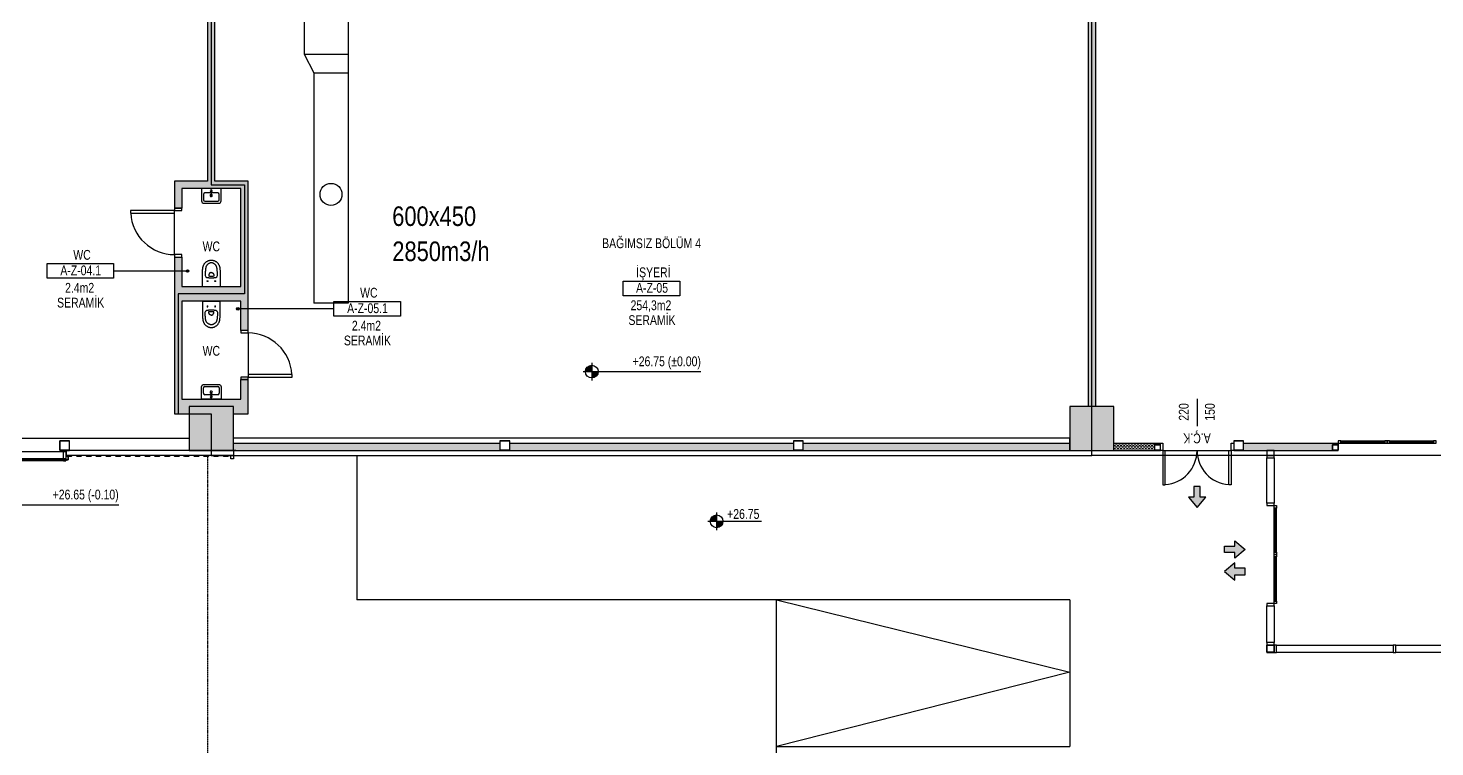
# Model space of a CAD drawing. Header units: centimetres. Extents: x 26200 to 113000, y -600 to 9300.
# Drawn here: x 54105 to 56981, y 913 to 2381 of the extents above; entities that cross this region are included whole.
import ezdxf
from ezdxf.enums import TextEntityAlignment as Align

# ---------------------------------------------------------------- set-up
doc = ezdxf.new("R2010")
doc.units = ezdxf.units.CM
doc.linetypes.add('HIDDEN2', pattern=[0.1875, 0.125, -0.0625])
for name, color, linetype in [('A-ANNO-DIMS', 8, 'Continuous'), ('A-ANNO-IDEN', 8, 'Continuous'), ('A-ANNO-TEXT', 8, 'Continuous'), ('A-AREA', 8, 'Continuous'), ('A-DOOR', 8, 'Continuous'), ('A-ELEV-01', 8, 'Continuous'), ('A-ELEV-03', 8, 'Continuous'), ('A-FLOR-FIXT', 8, 'Continuous'), ('A-GLAZ-FRME', 8, 'Continuous'), ('A-GLAZ-FRME-MBND', 8, 'Continuous'), ('A-GLAZ-FULL', 8, 'Continuous'), ('A-GLAZ-SILL', 8, 'Continuous'), ('A-WALL', 8, 'Continuous'), ('A-WALL-HTCH', 8, 'Continuous'), ('A-WALL-PLST', 8, 'Continuous'), ('A-WALL-SNWPNL', 8, 'Continuous'), ('A-WALL-STEL', 8, 'Continuous'), ('MTY-UFLEME-CAP', 21, 'Continuous'), ('MTY-UFLEME-KANALI', 20, 'Continuous'), ('S-CONC', 5, 'Continuous'), ('S-HTCH', 8, 'Continuous'), ('S-STEL', 3, 'Continuous')]:
    doc.layers.add(name, color=color, linetype=linetype)
doc.styles.add('Fields_100', font='act_simplex.shx', dxfattribs={"width": 0.8, "height": 20})
doc.styles.add('ROTAS', font='arial.ttf')
pattern_1 = [(0, (47244.2896, 54361.0323), (3.175, 3.175), [3.175, -3.175])]

# ---------------------------------------------------------------- blocks, each defined once
blk = doc.blocks.new('Mahal kutusu_100')
at = {"color": 0}
blk.add_lwpolyline([(-58, 30), (58, 30), (58, 0), (-58, 0)], close=True, dxfattribs=at)
at = {"color": 0, "style": 'Fields_100', "width": 0.8}
for tag, p in [('MAHAL', (3.6, 37.9)), ('KOD', (0.9, 6.2)), ('ALAN', (-1.3, -29.4)), ('KAPLAMA', (0.8, -59.7))]:
    blk.add_attdef(tag, text='', height=20, dxfattribs=at).set_placement(p, align=Align.CENTER)
blk = doc.blocks.new('Kot_plan')
h = blk.add_hatch(color=0)
h.paths.add_polyline_path([(0, 13, 0.414214), (-13, 0), (0, 0)])
h.paths.add_polyline_path([(13, 0), (0, 0), (0, -13, 0.414214)])
at = {"color": 0}
for p, q in [((-18, 0), (92, 0)), ((0, 18), (0, -18))]:
    blk.add_line(p, q, dxfattribs=at)
blk.add_circle((0, 0), 13, dxfattribs=at)
at = {"color": 0, "style": 'Fields_100', "width": 0.8}
blk.add_attdef('BITMISKOT', (21.6, 5), '', height=20, dxfattribs=at)
blk.add_attdef('KABAKOT', text='', height=20, dxfattribs=at).set_placement((21.6, -5), align=Align.TOP_LEFT)
blk = doc.blocks.new('KLOZET')
at = {"linetype": 'Continuous'}
for p, q in [((-18.1, 28), (-18, 29.4)), ((-18, 30.7), (-17.9, 32)), ((-18, 29.4), (-18, 30.7)), ((-17.9, 32), (-17.8, 33.3)), ((-17.8, 33.3), (-17.7, 34.5)), ((-17.7, 34.5), (-17.6, 35.7)), ((-17.6, 35.7), (-17.5, 36.9)), ((-17.5, 36.9), (-17.3, 38.1)), ((-17.3, 38.1), (-17.1, 39.2)), ((-17.1, 39.2), (-16.8, 40.3)), ((-16.8, 40.3), (-16.5, 41.3)), ((-16.5, 41.3), (-16.1, 42.4)), ((-16.1, 42.4), (-15.7, 43.3)), ((-15.7, 43.3), (-15.3, 44.3)), ((-15.3, 44.3), (-14.8, 45.2)), ((-14.8, 45.2), (-14.3, 46)), ((-14.3, 46), (-13.7, 46.8)), ((-13.7, 46.8), (-13.1, 47.6)), ((-13.1, 47.6), (-12.4, 48.3)), ((-12.4, 48.3), (-11.7, 49)), ((-12.2, 31.1), (-12.3, 30.4)), ((-12.3, 30.4), (-12.3, 29.6)), ((-12.3, 29.6), (-12.3, 28.8)), ((-12.3, 28.8), (-12.3, 27.9)), ((-12.1, 32.6), (-12.2, 31.9)), ((-12.2, 31.9), (-12.2, 31.1)), ((-12, 33.9), (-12.1, 33.2)), ((-12.1, 33.2), (-12.1, 32.6)), ((-11.9, 35.1), (-12, 34.5)), ((-12, 34.5), (-12, 33.9)), ((-11.8, 35.7), (-11.9, 35.1)), ((-11.7, 36.7), (-11.8, 36.2)), ((-11.8, 36.2), (-11.8, 35.7)), ((-11.7, 49), (-11, 49.6)), ((-11.6, 37.3), (-11.7, 36.7)), ((-11.5, 37.7), (-11.6, 37.3)), ((-11.4, 38.2), (-11.5, 37.7)), ((-11.3, 38.6), (-11.4, 38.2)), ((-11.2, 39), (-11.3, 38.6)), ((-11.1, 39.4), (-11.2, 39)), ((-11, 39.8), (-11.1, 39.4)), ((-11, 49.6), (-10.3, 50.2)), ((-10.9, 40.2), (-11, 39.8)), ((-10.8, 40.5), (-10.9, 40.2)), ((-10.6, 40.8), (-10.8, 40.5)), ((-10.5, 41.1), (-10.6, 40.8)), ((-10.4, 41.4), (-10.5, 41.1)), ((-10.2, 41.7), (-10.4, 41.4)), ((-10.3, 50.2), (-9.6, 50.7)), ((-10.1, 42), (-10.2, 41.7)), ((-9.9, 42.2), (-10.1, 42)), ((-9.8, 42.5), (-9.9, 42.2)), ((-9.6, 42.7), (-9.8, 42.5)), ((-9.6, 50.7), (-8.8, 51.2)), ((-9.4, 43), (-9.6, 42.7)), ((-9.3, 43.2), (-9.4, 43)), ((-9.1, 43.5), (-9.3, 43.2)), ((-8.9, 43.7), (-9.1, 43.5)), ((-8.7, 44), (-8.9, 43.7)), ((-8.8, 51.2), (-8, 51.7)), ((-8.5, 44.2), (-8.7, 44)), ((-8.2, 44.4), (-8.5, 44.2)), ((-8, 44.7), (-8.2, 44.4)), ((-8, 51.7), (-7.2, 52.1)), ((-7.8, 44.9), (-8, 44.7)), ((-7.5, 45.1), (-7.8, 44.9)), ((-7.3, 45.3), (-7.5, 45.1)), ((-7, 45.5), (-7.3, 45.3)), ((-7.2, 52.1), (-6.4, 52.5)), ((-6.7, 45.8), (-7, 45.5)), ((-6.4, 46), (-6.7, 45.8)), ((-6.4, 52.5), (-5.6, 52.8)), ((-6.1, 46.2), (-6.4, 46)), ((-5.8, 46.4), (-6.1, 46.2)), ((-5.5, 46.5), (-5.8, 46.4)), ((-5.6, 52.8), (-4.8, 53.1)), ((-5.2, 46.7), (-5.5, 46.5)), ((-4.9, 46.9), (-5.2, 46.7)), ((-4.6, 47.1), (-4.9, 46.9)), ((-4.8, 53.1), (-4, 53.3)), ((-4.2, 47.2), (-4.6, 47.1)), ((-3.9, 47.3), (-4.2, 47.2)), ((-4, 53.3), (-3.2, 53.5)), ((-3.6, 47.5), (-3.9, 47.3)), ((-3.3, 47.6), (-3.6, 47.5)), ((-3, 47.7), (-3.3, 47.6)), ((-3.2, 53.5), (-2.3, 53.7)), ((-2.7, 47.8), (-3, 47.7)), ((-2.4, 47.9), (-2.7, 47.8)), ((-2.1, 48), (-2.4, 47.9)), ((-2.3, 53.7), (-1.5, 53.8)), ((-1.8, 48), (-2.1, 48)), ((-1.5, 48.1), (-1.8, 48)), ((-1.5, 53.8), (-0.7, 53.9)), ((-1.2, 48.1), (-1.5, 48.1)), ((-1, 48.2), (-1.2, 48.1)), ((-0.7, 48.2), (-1, 48.2)), ((-0.7, 53.9), (0, 53.9)), ((-0.5, 48.2), (-0.7, 48.2)), ((-0.2, 48.2), (-0.5, 48.2)), ((0, 48.2), (-0.2, 48.2)), ((0, 53.9), (0.7, 53.9)), ((0.5, 48.2), (0, 48.2)), ((1, 48.2), (0.5, 48.2)), ((0.7, 53.9), (1.5, 53.8)), ((1.5, 48.1), (1, 48.2)), ((1.5, 53.8), (2.3, 53.7)), ((2.1, 48), (1.5, 48.1)), ((2.6, 47.8), (2.1, 48)), ((2.3, 53.7), (3.2, 53.5)), ((3.2, 47.6), (2.6, 47.8)), ((3.2, 53.5), (4, 53.3)), ((3.7, 47.4), (3.2, 47.6)), ((4.3, 47.2), (3.7, 47.4)), ((4, 53.3), (4.8, 53.1)), ((4.9, 46.9), (4.3, 47.2)), ((4.8, 53.1), (5.6, 52.8)), ((5.4, 46.6), (4.9, 46.9)), ((6, 46.3), (5.4, 46.6)), ((5.6, 52.8), (6.4, 52.5)), ((6.5, 45.9), (6, 46.3)), ((6.4, 52.5), (7.2, 52.1)), ((7, 45.5), (6.5, 45.9)), ((7.5, 45.1), (7, 45.5)), ((7.2, 52.1), (8, 51.7)), ((8, 44.7), (7.5, 45.1)), ((8, 51.7), (8.8, 51.2)), ((8.4, 44.2), (8, 44.7)), ((8.9, 43.7), (8.4, 44.2)), ((8.8, 51.2), (9.6, 50.7)), ((9.3, 43.2), (8.9, 43.7)), ((9.6, 42.7), (9.3, 43.2)), ((9.6, 50.7), (10.3, 50.2)), ((10, 42.1), (9.6, 42.7)), ((10.3, 41.6), (10, 42.1)), ((10.3, 50.2), (11, 49.6)), ((10.6, 40.9), (10.3, 41.6)), ((10.8, 40.3), (10.6, 40.9)), ((11.1, 39.6), (10.8, 40.3)), ((11, 49.6), (11.7, 49)), ((11.3, 38.9), (11.1, 39.6)), ((11.4, 38.2), (11.3, 38.9)), ((11.6, 37.4), (11.4, 38.2)), ((11.7, 36.6), (11.6, 37.4)), ((11.7, 49), (12.4, 48.3)), ((11.8, 35.7), (11.7, 36.6)), ((11.9, 34.9), (11.8, 35.7)), ((12, 34), (11.9, 34.9)), ((12.1, 33.1), (12, 34)), ((12.2, 32.1), (12.1, 33.1)), ((12.2, 31.2), (12.2, 32.1)), ((12.3, 30.2), (12.2, 31.2)), ((12.3, 29.2), (12.3, 30.2)), ((12.3, 28.1), (12.3, 29.2)), ((12.4, 48.3), (13.1, 47.6)), ((13.1, 47.6), (13.7, 46.8)), ((13.7, 46.8), (14.3, 46)), ((14.3, 46), (14.8, 45.2)), ((14.8, 45.2), (15.3, 44.3)), ((15.3, 44.3), (15.7, 43.3)), ((15.7, 43.3), (16.1, 42.4)), ((16.1, 42.4), (16.5, 41.3)), ((16.5, 41.3), (16.8, 40.3)), ((16.8, 40.3), (17.1, 39.2)), ((17.1, 39.2), (17.3, 38.1)), ((17.3, 38.1), (17.5, 36.9)), ((17.5, 36.9), (17.6, 35.7)), ((17.6, 35.7), (17.7, 34.5)), ((17.7, 34.5), (17.8, 33.3)), ((17.8, 33.3), (17.9, 32)), ((17.9, 32), (18, 30.7)), ((18, 30.7), (18, 29.4)), ((18, 29.4), (18.1, 28)), ((-18.3, 0), (-18.2, 12.1)), ((-18.3, 0), (18.3, 0)), ((-18.2, 23.7), (-18.1, 25.2)), ((-18.2, 22.2), (-18.2, 23.7)), ((-18.2, 20.6), (-18.2, 22.2)), ((-18.2, 17.4), (-18.2, 20.6)), ((-18.2, 12.1), (-18.2, 17.4)), ((-18.1, 26.6), (-18.1, 28)), ((-18.1, 25.2), (-18.1, 26.6)), ((-12.3, 27.9), (-12.4, 27)), ((-12.4, 27), (-12.4, 26.1)), ((-12.4, 26.1), (-12.4, 25.2)), ((-12.4, 25.2), (-12.4, 24.2)), ((-12.4, 24.2), (-12.4, 23.2)), ((-12.4, 23.2), (-12.4, 22.2)), ((-9.2, 18.4), (-8.2, 18.3)), ((-8.2, 18.3), (-7.1, 18.2)), ((-7.1, 18.2), (-6.1, 18.1)), ((-6.1, 18.1), (-5.1, 18)), ((-5.1, 18), (-4.1, 18)), ((-4.8, 24.3), (-4.9, 23.9)), ((-4.9, 23.9), (-4.9, 23.5)), ((-4.9, 23.5), (-4.8, 20.8)), ((-4.7, 25), (-4.8, 24.6)), ((-4.8, 24.6), (-4.8, 24.3)), ((-4.6, 25.3), (-4.7, 25)), ((-4.4, 25.6), (-4.6, 25.3)), ((-4.3, 25.9), (-4.4, 25.6)), ((-4.1, 26.2), (-4.3, 25.9)), ((-3.9, 26.5), (-4.1, 26.2)), ((-4.1, 18), (-3.1, 17.9)), ((-3.8, 26.8), (-3.9, 26.5)), ((-3.5, 27), (-3.8, 26.8)), ((-3.8, 20.8), (-2.1, 20.8)), ((-3.3, 27.2), (-3.5, 27)), ((-3.1, 27.4), (-3.3, 27.2)), ((-2.8, 27.6), (-3.1, 27.4)), ((-3.1, 17.9), (-2, 17.9)), ((-2.5, 27.8), (-2.8, 27.6)), ((-2.2, 28), (-2.5, 27.8)), ((-1.9, 28.1), (-2.2, 28)), ((-2.1, 20.8), (-0.4, 20.8)), ((-2, 17.9), (-1, 17.9)), ((-1.6, 28.2), (-1.9, 28.1)), ((-1.3, 28.3), (-1.6, 28.2)), ((-1, 28.4), (-1.3, 28.3)), ((-0.7, 28.5), (-1, 28.4)), ((-1, 17.9), (0, 17.9)), ((-0.3, 28.5), (-0.7, 28.5)), ((-0.4, 20.8), (1.7, 20.8)), ((0, 28.5), (-0.3, 28.5)), ((0, 28.5), (0.3, 28.5)), ((0, 17.9), (1, 17.9)), ((0.3, 28.5), (0.7, 28.5)), ((0.7, 28.5), (1, 28.4)), ((1, 28.4), (1.3, 28.3)), ((1, 17.9), (2, 17.9)), ((1.3, 28.3), (1.6, 28.2)), ((1.6, 28.2), (1.9, 28.1)), ((1.7, 20.8), (3.4, 20.8)), ((1.9, 28.1), (2.2, 28)), ((2, 17.9), (3.1, 17.9)), ((2.2, 28), (2.5, 27.8)), ((2.5, 27.8), (2.8, 27.6)), ((2.8, 27.6), (3.1, 27.4)), ((3.1, 27.4), (3.3, 27.2)), ((3.1, 17.9), (4.1, 18)), ((3.3, 27.2), (3.5, 27)), ((3.4, 20.8), (3.8, 20.8)), ((3.5, 27), (3.8, 26.7)), ((3.8, 26.7), (4, 26.5)), ((4, 26.5), (4.1, 26.2)), ((4.1, 26.2), (4.3, 25.9)), ((4.1, 18), (5.1, 18)), ((4.3, 25.9), (4.5, 25.6)), ((4.5, 25.6), (4.6, 25.3)), ((4.6, 25.3), (4.7, 25)), ((4.7, 25), (4.8, 24.6)), ((4.8, 24.6), (4.8, 24.3)), ((4.8, 24.3), (4.9, 23.9)), ((4.9, 23.5), (4.8, 20.8)), ((4.9, 23.9), (4.9, 23.5)), ((5.1, 18), (6.1, 18.1)), ((6.1, 18.1), (7.1, 18.2)), ((7.1, 18.2), (8.2, 18.3)), ((8.2, 18.3), (9.2, 18.4)), ((12.4, 27), (12.3, 28.1)), ((12.4, 25.9), (12.4, 27)), ((12.4, 24.7), (12.4, 25.9)), ((12.4, 23.4), (12.4, 24.7)), ((12.4, 22.2), (12.4, 23.4)), ((18.1, 28), (18.1, 26.6)), ((18.1, 26.6), (18.1, 25.2)), ((18.1, 25.2), (18.2, 23.7)), ((18.2, 23.7), (18.2, 22.2)), ((18.2, 22.2), (18.2, 20.6)), ((18.2, 20.6), (18.2, 17.4)), ((18.2, 17.4), (18.2, 13.9)), ((18.2, 13.9), (18.3, 0))]:
    blk.add_line(p, q, dxfattribs=at)
at = {"ltscale": 3}
for p, q in [((-6.5, 10.9), (-9, 10.9)), ((-7.7, 12.2), (-7.7, 9.6)), ((9, 10.9), (6.5, 10.9)), ((7.7, 12.2), (7.7, 9.6))]:
    blk.add_line(p, q, dxfattribs=at)
at = {"lineweight": 0}
for p, q in [((-3.8, 20.8), (-4.8, 20.8)), ((3.8, 20.8), (4.8, 20.8))]:
    blk.add_line(p, q, dxfattribs=at)
at = {"linetype": 'Continuous'}
for centre in [(-7.7, 10.9), (7.7, 10.9)]:
    blk.add_circle(centre, 0.75, dxfattribs=at)
for centre, start, end in [((-8.7, 22.1), 179.5021, 262.9898), ((8.7, 22.1), 277.0095, 0.5028)]:
    blk.add_arc(centre, 3.72, start, end, dxfattribs=at)
blk = doc.blocks.new('KAPI_100')
at = {"layer": 'A-DOOR'}
blk.add_line((5, 15), (95, 15), dxfattribs=at)
blk.add_lwpolyline([(95, 15), (95, 105), (90, 105), (90, 15)], dxfattribs=at)
for points in [[(0, 0), (5, 0), (5, 15), (0, 15)], [(95, 0), (100, 0), (100, 15), (95, 15)]]:
    blk.add_lwpolyline(points, close=True, dxfattribs=at)
blk.add_arc((95, 15), 90, 93.1847, 180, dxfattribs=at)
blk = doc.blocks.new('KAPI 150')
at = {"layer": 'A-DOOR'}
blk.add_line((145, 15), (5, 15), dxfattribs=at)
for points in [[(5, 15), (5, 85), (10, 85), (10, 15)], [(145, 15), (145, 85), (140, 85), (140, 15)]]:
    blk.add_lwpolyline(points, dxfattribs=at)
for points in [[(5, 0), (0, 0), (0, 15), (5, 15)], [(150, 0), (145, 0), (145, 15), (150, 15)]]:
    blk.add_lwpolyline(points, close=True, dxfattribs=at)
for centre, start, end in [((5, 15), 0, 85.904), ((145, 15), 94.096, 180)]:
    blk.add_arc(centre, 70, start, end, dxfattribs=at)
blk = doc.blocks.new('AÇK_01')
at = {"color": 0}
blk.add_lwpolyline([(28, 0), (-28, 0)], dxfattribs=at)
at = {"color": 0, "style": 'Fields_100', "width": 0.8}
blk.add_attdef('A.Ç.K.01', text='', height=20, rotation=90, dxfattribs=at).set_placement((-53, 0), align=Align.MIDDLE_CENTER)
for tag, p in [('W', (1, 17.2)), ('H', (1, -36.3))]:
    blk.add_attdef(tag, text='', height=20, dxfattribs=at).set_placement(p, align=Align.CENTER)
blk = doc.blocks.new('Mahal Kutusu_100_2')
at = {"color": 0}
blk.add_lwpolyline([(-68, 30), (68, 30), (68, 0), (-68, 0)], close=True, dxfattribs=at)
at = {"color": 0, "style": 'Fields_100', "width": 0.8}
for tag, p in [('MAHAL', (3.6, 37.9)), ('A-Z-04.1', (0.9, 6.2)), ('ALAN', (-1.3, -29.4)), ('KAPLAMA', (0.8, -59.7))]:
    blk.add_attdef(tag, text='', height=20, dxfattribs=at).set_placement(p, align=Align.CENTER)
blk = doc.blocks.new('*U21')
at = {"layer": 'A-WALL-SNWPNL'}
blk.add_lwpolyline([(50, 1), (42, 1), (40, -1), (32, -1), (30, 1), (22, 1), (20, -1), (12, -1), (10, 1), (2, 1), (0, -1), (-8, -1), (-10, 1), (-18, 1), (-20, -1), (-28, -1), (-30, 1), (-38, 1), (-40, -1), (-48, -1), (-50, 1)], dxfattribs=at)
blk = doc.blocks.new('*U22')
at = {"layer": 'A-WALL-STEL', "color": 0, "linetype": 'ByBlock', "lineweight": -2, "transparency": 16777216}
for p in [(0, 0), (100, 0), (200, 0)]:
    blk.add_blockref('*U21', p, dxfattribs=at)

msp = doc.modelspace()

# ---------------------------------------------------------------- hatches: boundary and pattern name
at = {"layer": 'A-ANNO-DIMS'}
h = msp.add_hatch(color=256, dxfattribs=at)
h.paths.add_polyline_path([(55257.3, 1692.7, 0.414214), (55244.3, 1679.7), (55257.3, 1679.7)])
h.paths.add_polyline_path([(55270.3, 1679.7), (55257.3, 1679.7), (55257.3, 1666.7, 0.414214)])
at = {"layer": 'A-ANNO-IDEN'}
h = msp.add_hatch(color=256, dxfattribs=at)
h.dxf.hatch_style = 1
edge = h.paths.add_edge_path()
edge.add_arc((54430.9, 1885.3), 2.5, 0, 360)
h = msp.add_hatch(color=256, dxfattribs=at)
h.dxf.hatch_style = 1
edge = h.paths.add_edge_path()
edge.add_arc((54533.6, 1808), 2.5, 180, 540)
at = {"layer": 'A-ANNO-TEXT'}
h = msp.add_hatch(color=256, dxfattribs=at)
h.dxf.hatch_style = 1
h.paths.add_polyline_path([(56494.5, 1402.4), (56512.2, 1423.5), (56501.2, 1423.5), (56501.2, 1444.7), (56487.7, 1444.7), (56487.7, 1423.5), (56476.8, 1423.5)])
h = msp.add_hatch(color=256, dxfattribs=at)
h.dxf.hatch_style = 1
h.paths.add_polyline_path([(56593.1, 1316.6), (56572, 1298.9), (56572, 1309.9), (56550.8, 1309.9), (56550.8, 1323.3), (56572, 1323.3), (56572, 1334.3)])
h = msp.add_hatch(color=256, dxfattribs=at)
h.dxf.hatch_style = 1
h.paths.add_polyline_path([(56550.8, 1271.2), (56572, 1253.5), (56572, 1264.5), (56593.1, 1264.5), (56593.1, 1277.9), (56572, 1277.9), (56572, 1288.9)])
at = {"layer": 'A-WALL-HTCH'}
h = msp.add_hatch(dxfattribs=at)
h.set_pattern_fill('DASH', color=256)
h.set_pattern_definition([(0, (-26454.6308, -0.018), (3.175, 3.175), [3.175, -3.175])])
h.paths.add_polyline_path([(54524.5, 1608.6), (54524.5, 1593.6), (54554.5, 1593.6), (54554.5, 1663.6), (54539.5, 1663.6), (54539.5, 1623.6), (54419.5, 1623.6), (54419.5, 1823.6), (54539.5, 1823.6), (54539.5, 1763.6), (54554.5, 1763.6), (54554.5, 2068.6), (54487, 2068.6), (54487, 2973.6), (54577, 2973.6), (54577, 2988.6), (54382, 2988.6), (54382, 2973.6), (54472, 2973.6), (54472, 2068.6), (54404.5, 2068.6), (54404.5, 2013.6), (54419.5, 2013.6), (54419.5, 2053.6), (54539.5, 2053.6), (54539.5, 1853.6), (54419.5, 1853.6), (54419.5, 1913.6), (54404.5, 1913.6), (54404.5, 1593.6), (54434.5, 1593.6), (54434.5, 1608.6)])
h = msp.add_hatch(dxfattribs=at)
h.set_pattern_fill('DASH', color=256)
h.set_pattern_definition([(0, (47544.2896, 54361.0323), (3.175, 3.175), [3.175, -3.175])])
h.paths.add_polyline_path([(56182, 2988.6), (56287, 2988.6), (56287, 1608.6), (56272, 1608.6), (56272, 2973.6), (56182, 2973.6)])
h = msp.add_hatch(dxfattribs=at)
h.set_pattern_fill('DASH', color=256)
h.set_pattern_definition(pattern_1)
h.paths.add_polyline_path([(55069.5, 1518.6), (55069.5, 1533.6), (54524.5, 1533.6), (54524.5, 1518.6)])
h.paths.add_polyline_path([(55669.5, 1519.2), (55669.5, 1533.6), (55089.5, 1533.6), (55089.5, 1518.6)])
h.paths.add_polyline_path([(55689.5, 1533.6), (55689.5, 1518.6), (56234.5, 1518.6), (56234.5, 1533.6)])
h = msp.add_hatch(dxfattribs=at)
h.set_pattern_fill('DASH', color=256)
h.set_pattern_definition(pattern_1)
h.paths.add_polyline_path([(56407.5, 1533.6), (56324.5, 1533.6), (56324.5, 1518.6), (56407.5, 1518.6)])
h = msp.add_hatch(dxfattribs=at)
h.set_pattern_fill('DASH', color=256)
h.set_pattern_definition(pattern_1)
h.paths.add_polyline_path([(56771.2, 1530.6), (56783.2, 1530.6), (56783.2, 1533.6), (56589.5, 1533.6), (56589.5, 1518.6), (56771.2, 1518.6)])
h.paths.add_polyline_path([(56407.5, 1530.6), (56419.5, 1530.6), (56419.5, 1533.6), (56324.5, 1533.6), (56324.5, 1518.6), (56407.5, 1518.6)])
at = {"layer": 'S-HTCH'}
h = msp.add_hatch(dxfattribs=at)
h.set_pattern_fill('ANSI33', color=256)
h.set_pattern_definition([(45, (47244.2896, 5721.5606), (-4.490128, 4.490128), []), (45, (47248.78, 5721.5606), (-4.490128, 4.490128), [3.175, -1.5875])])
h.paths.add_polyline_path([(63434.5, 1518.6), (63524.5, 1518.6), (63524.5, 1608.6), (63434.5, 1608.6)])
h.paths.add_polyline_path([(63434.5, 7218.6), (63524.5, 7218.6), (63524.5, 7308.6), (63434.5, 7308.6)])
h.paths.add_polyline_path([(61634.5, 1518.6), (61724.5, 1518.6), (61724.5, 1608.6), (61634.5, 1608.6)])
h.paths.add_polyline_path([(58034.5, 1518.6), (58124.5, 1518.6), (58124.5, 1608.6), (58034.5, 1608.6)])
h.paths.add_polyline_path([(61634.5, 7218.6), (61724.5, 7218.6), (61724.5, 7308.6), (61634.5, 7308.6)])
h.paths.add_polyline_path([(58034.5, 7218.6), (58124.5, 7218.6), (58124.5, 7308.6), (58034.5, 7308.6)])
h.paths.add_polyline_path([(63434.5, 3418.6), (63524.5, 3418.6), (63524.5, 3508.6), (63434.5, 3508.6)])
h.paths.add_polyline_path([(63434.5, 5318.6), (63524.5, 5318.6), (63524.5, 5408.6), (63434.5, 5408.6)])
h.paths.add_polyline_path([(61634.5, 3418.6), (61724.5, 3418.6), (61724.5, 3508.6), (61634.5, 3508.6)])
h.paths.add_polyline_path([(58034.5, 3418.6), (58124.5, 3418.6), (58124.5, 3508.6), (58034.5, 3508.6)])
h.paths.add_polyline_path([(61634.5, 5318.6), (61724.5, 5318.6), (61724.5, 5408.6), (61634.5, 5408.6)])
h.paths.add_polyline_path([(58034.5, 5318.6), (58124.5, 5318.6), (58124.5, 5408.6), (58034.5, 5408.6)])
h.paths.add_polyline_path([(68834.5, 3418.6), (68924.5, 3418.6), (68924.5, 3508.6), (68834.5, 3508.6)])
h.paths.add_polyline_path([(68834.5, 5318.6), (68924.5, 5318.6), (68924.5, 5408.6), (68834.5, 5408.6)])
h.paths.add_polyline_path([(67034.5, 3418.6), (67124.5, 3418.6), (67124.5, 3508.6), (67034.5, 3508.6)])
h.paths.add_polyline_path([(67034.5, 5318.6), (67124.5, 5318.6), (67124.5, 5408.6), (67034.5, 5408.6)])
h.paths.add_polyline_path([(65234.5, 3418.6), (65324.5, 3418.6), (65324.5, 3508.6), (65234.5, 3508.6)])
h.paths.add_polyline_path([(65234.5, 5318.6), (65324.5, 5318.6), (65324.5, 5408.6), (65234.5, 5408.6)])
h.paths.add_polyline_path([(61534.5, 3418.6), (61624.5, 3418.6), (61624.5, 3508.6), (61534.5, 3508.6)])
h.paths.add_polyline_path([(61534.5, 5318.6), (61624.5, 5318.6), (61624.5, 5408.6), (61534.5, 5408.6)])
h.paths.add_polyline_path([(59834.5, 3418.6), (59924.5, 3418.6), (59924.5, 3508.6), (59834.5, 3508.6)])
h.paths.add_polyline_path([(59834.5, 5318.6), (59924.5, 5318.6), (59924.5, 5408.6), (59834.5, 5408.6)])
h.paths.add_polyline_path([(56234.5, 3418.6), (56324.5, 3418.6), (56324.5, 3508.6), (56234.5, 3508.6)])
h.paths.add_polyline_path([(56234.5, 5318.6), (56324.5, 5318.6), (56324.5, 5408.6), (56234.5, 5408.6)])
h.paths.add_polyline_path([(54434.5, 3418.6), (54524.5, 3418.6), (54524.5, 3508.6), (54434.5, 3508.6)])
h.paths.add_polyline_path([(54434.5, 5318.6), (54524.5, 5318.6), (54524.5, 5408.6), (54434.5, 5408.6)])
h.paths.add_polyline_path([(52634.5, 3418.6), (52724.5, 3418.6), (52724.5, 3508.6), (52634.5, 3508.6)])
h.paths.add_polyline_path([(52634.5, 5318.6), (52724.5, 5318.6), (52724.5, 5408.6), (52634.5, 5408.6)])
h.paths.add_polyline_path([(70634.5, 5318.6), (70724.5, 5318.6), (70724.5, 5408.6), (70634.5, 5408.6)])
h.paths.add_polyline_path([(70634.5, 3418.6), (70724.5, 3418.6), (70724.5, 3508.6), (70634.5, 3508.6)])
h.paths.add_polyline_path([(70634.5, 1518.6), (70724.5, 1518.6), (70724.5, 1608.6), (70634.5, 1608.6)])
h.paths.add_polyline_path([(68834.5, 1518.6), (68924.5, 1518.6), (68924.5, 1608.6), (68834.5, 1608.6)])
h.paths.add_polyline_path([(67034.5, 1518.6), (67124.5, 1518.6), (67124.5, 1608.6), (67034.5, 1608.6)])
h.paths.add_polyline_path([(65234.5, 1518.6), (65324.5, 1518.6), (65324.5, 1608.6), (65234.5, 1608.6)])
h.paths.add_polyline_path([(61534.5, 1518.6), (61624.5, 1518.6), (61624.5, 1608.6), (61534.5, 1608.6)])
h.paths.add_polyline_path([(59834.5, 1518.6), (59924.5, 1518.6), (59924.5, 1608.6), (59834.5, 1608.6)])
h.paths.add_polyline_path([(56234.5, 1518.6), (56324.5, 1518.6), (56324.5, 1608.6), (56234.5, 1608.6)])
h.paths.add_polyline_path([(54434.5, 1518.6), (54524.5, 1518.6), (54524.5, 1608.6), (54434.5, 1608.6)])
h.paths.add_polyline_path([(52634.5, 1518.6), (52724.5, 1518.6), (52724.5, 1608.6), (52634.5, 1608.6)])
h.paths.add_polyline_path([(70634.5, 7218.6), (70724.5, 7218.6), (70724.5, 7308.6), (70634.5, 7308.6)])
h.paths.add_polyline_path([(68834.5, 7218.6), (68924.5, 7218.6), (68924.5, 7308.6), (68834.5, 7308.6)])
h.paths.add_polyline_path([(67034.5, 7218.6), (67124.5, 7218.6), (67124.5, 7308.6), (67034.5, 7308.6)])
h.paths.add_polyline_path([(65234.5, 7218.6), (65324.5, 7218.6), (65324.5, 7308.6), (65234.5, 7308.6)])
h.paths.add_polyline_path([(61534.5, 7218.6), (61624.5, 7218.6), (61624.5, 7308.6), (61534.5, 7308.6)])
h.paths.add_polyline_path([(59834.5, 7218.6), (59924.5, 7218.6), (59924.5, 7308.6), (59834.5, 7308.6)])
h.paths.add_polyline_path([(56234.5, 7218.6), (56324.5, 7218.6), (56324.5, 7308.6), (56234.5, 7308.6)])
h.paths.add_polyline_path([(54434.5, 7218.6), (54524.5, 7218.6), (54524.5, 7308.6), (54434.5, 7308.6)])
h.paths.add_polyline_path([(52634.5, 7218.6), (52724.5, 7218.6), (52724.5, 7308.6), (52634.5, 7308.6)])

# ---------------------------------------------------------------- linework, layer by layer
at = {"layer": 'A-ANNO-DIMS'}
for p, q in [((55257.3, 1697.7), (55257.3, 1661.7)), ((55239.3, 1679.7), (55480.3, 1679.7)), ((54049.1, 1407.6), (54290.1, 1407.6))]:
    msp.add_line(p, q, dxfattribs=at)
msp.add_circle((55257.3, 1679.7), 13, dxfattribs=at)
at = {"layer": 'A-ANNO-IDEN'}
for points in [[(54279.6, 1885.3), (54428.4, 1885.3)], [(54729.9, 1808), (54536.1, 1808)]]:
    msp.add_lwpolyline(points, dxfattribs=at)
for centre in [(54430.9, 1885.3), (54533.6, 1808)]:
    msp.add_circle(centre, 2.5, dxfattribs=at)
at = {"layer": 'A-ANNO-TEXT'}
for points in [[(56494.5, 1402.4), (56512.2, 1423.5), (56501.2, 1423.5), (56501.2, 1444.7), (56487.7, 1444.7), (56487.7, 1423.5), (56476.8, 1423.5)], [(56593.1, 1316.6), (56572, 1298.9), (56572, 1309.9), (56550.8, 1309.9), (56550.8, 1323.3), (56572, 1323.3), (56572, 1334.3)], [(56550.8, 1271.2), (56572, 1253.5), (56572, 1264.5), (56593.1, 1264.5), (56593.1, 1277.9), (56572, 1277.9), (56572, 1288.9)]]:
    msp.add_lwpolyline(points, close=True, dxfattribs=at)
at = {"layer": 'A-AREA'}
for points in [[(52612, 1508.6), (52612, 3418.6), (70734.5, 3418.6), (70734.5, 2981.1), (63779.5, 2981.1), (63779.2, 1508.6), (63517, 1508.6), (63517, 2981.1), (58079.5, 2981.1), (58079.5, 1508.6), (56279.5, 1508.6), (56279.5, 2981.1), (52979.5, 2981.1), (52979.5, 1508.6)], [(54479.5, 2981.1), (54479.5, 2061.1), (54547, 2061.1), (54547, 1838.6), (54412, 1838.6), (54412, 1593.6), (54479.5, 1593.6), (54479.5, 1508.6), (56279.5, 1508.6), (56279.5, 2981.1)]]:
    msp.add_lwpolyline(points, close=True, dxfattribs=at)
msp.add_lwpolyline([(54479.5, 2061.1), (54547, 2061.1), (54547, 1853.6), (54547, 1838.6), (54412, 1838.6), (54412, 1593.6), (54479.5, 1593.6), (54479.5, 1508.6), (54182, 1508.6), (54182, 1497.6), (53277, 1497.6), (53277, 1508.6), (52979.5, 1508.6), (52979.5, 2981.1), (54479.5, 2981.1), (54479.5, 2061.1)], dxfattribs=at)
at = {"layer": 'A-ELEV-01'}
for p, q in [((52987, 1543.6), (54434.5, 1543.6)), ((56234.5, 1543.6), (54524.5, 1543.6)), ((56234.5, 1518.6), (56234.5, 1543.6)), ((54082, 1516.6), (54177, 1516.6)), ((54777, 1508.6), (54777, 1213.6)), ((56234.5, 1213.6), (54777, 1213.6)), ((55634.5, 913.6, 0), (55634.5, 1213.6)), ((55634.5, 1213.6), (56234.5, 1066.1)), ((56234.5, 1213.6), (56234.5, 913.6)), ((56234.5, 1066.1), (55634.5, 913.6, 0))]:
    msp.add_line(p, q, dxfattribs=at)
at = {"layer": 'A-ELEV-01', "linetype": 'HIDDEN2', "ltscale": 2, "elevation": 0}
msp.add_lwpolyline([(54472, 1506.6), (54472, 853.6), (55634.5, 853.6)], dxfattribs=at)
at = {"layer": 'A-ELEV-01', "elevation": 0}
msp.add_lwpolyline([(55634.5, 853.6), (55634.5, 853.6), (55634.5, 913.6), (56234.5, 913.6)], dxfattribs=at)
at = {"layer": 'A-ELEV-03'}
msp.add_line((54524.5, 1508.6), (54183, 1508.6), dxfattribs=at)
at = {"layer": 'A-ELEV-03', "elevation": 0}
msp.add_lwpolyline([(54183, 1518.6), (54183, 1508.6)], dxfattribs=at)
at = {"layer": 'A-FLOR-FIXT'}
for p, q in [((54478.9, 2044.6), (54466.5, 2044.6)), ((54492.5, 2044.6), (54479.9, 2044.6)), ((54463.5, 2041.6), (54463.5, 2030.6)), ((54466.5, 2027.6), (54492.5, 2027.6)), ((54495.5, 2030.6), (54495.5, 2041.6)), ((54463.5, 1635.6), (54463.5, 1646.6)), ((54466.5, 1649.6), (54492.5, 1649.6)), ((54495.5, 1646.6), (54495.5, 1635.6)), ((54478.9, 1632.6), (54466.5, 1632.6)), ((54492.5, 1632.6), (54479.9, 1632.6))]:
    msp.add_line(p, q, dxfattribs=at)
for points in [[(54459.5, 2053.6), (54459.5, 2028.6, 0.414214), (54464.5, 2023.6), (54494.5, 2023.6, 0.414214), (54499.5, 2028.6), (54499.5, 2053.6)], [(54478.9, 2048.8), (54478.9, 2040.8, 1), (54479.9, 2040.8), (54479.9, 2048.8, 1)], [(54459.5, 1623.6), (54459.5, 1648.6, -0.414214), (54464.5, 1653.6), (54494.5, 1653.6, -0.414214), (54499.5, 1648.6), (54499.5, 1623.6)], [(54478.9, 1628.4), (54478.9, 1636.4, -1), (54479.9, 1636.4), (54479.9, 1628.4, -1)]]:
    msp.add_lwpolyline(points, format="xyb", close=True, dxfattribs=at)
for centre, radius, start, end in [((54466.5, 2041.6), 3, 90, 180), ((54479.5, 2039.6), 2.5, 103.0141, 79.9324), ((54479.4, 2048.8), 2, 284.4775, 255.5225), ((54492.5, 2041.6), 3, 0, 90), ((54466.5, 2030.6), 3, 180, 270), ((54492.5, 2030.6), 3, 270, 0), ((54466.5, 1646.6), 3, 90, 180), ((54479.5, 1637.6), 2.5, 280.0676, 256.9859), ((54492.5, 1646.6), 3, 0, 90), ((54466.5, 1635.6), 3, 180, 270), ((54479.4, 1628.4), 2, 104.4775, 75.5225), ((54492.5, 1635.6), 3, 270, 0)]:
    msp.add_arc(centre, radius, start, end, dxfattribs=at)
at = {"layer": 'A-GLAZ-FRME'}
for points in [[(56783.2, 1533.6), (56788.2, 1533.6), (56788.2, 1538.6), (56783.2, 1538.6)], [(56878.2, 1533.6), (56883.2, 1533.6), (56883.2, 1538.6), (56878.2, 1538.6)], [(56883.2, 1533.6), (56888.2, 1533.6), (56888.2, 1538.6), (56883.2, 1538.6)], [(56978.2, 1533.6), (56983.2, 1533.6), (56983.2, 1538.6), (56978.2, 1538.6)], [(56652, 1508.6), (56652, 1518.6), (56637, 1518.6), (56637, 1508.6)], [(56652, 1503.6), (56652, 1508.6), (56637, 1508.6), (56637, 1503.6)], [(56652, 1406.1), (56652, 1411.1), (56637, 1411.1), (56637, 1406.1)], [(56652, 1401.1), (56652, 1406.1), (56657, 1406.1), (56657, 1401.1)], [(56652, 1306.1), (56652, 1311.1), (56657, 1311.1), (56657, 1306.1)], [(56652, 1301.1), (56652, 1306.1), (56657, 1306.1), (56657, 1301.1)], [(56652, 1206.1), (56652, 1211.1), (56657, 1211.1), (56657, 1206.1)], [(56652, 1201.1), (56652, 1206.1), (56637, 1206.1), (56637, 1201.1)], [(56652, 1121.1), (56652, 1126.1), (56637, 1126.1), (56637, 1121.1)], [(56652, 1106.1), (56657, 1106.1), (56657, 1121.1), (56652, 1121.1)], [(56895.7, 1106.1), (56900.7, 1106.1), (56900.7, 1121.1), (56895.7, 1121.1)]]:
    msp.add_lwpolyline(points, close=True, dxfattribs=at)
at = {"layer": 'A-GLAZ-FRME', "elevation": 0}
for points in [[(54182, 1501.6), (54177, 1501.6), (54177, 1516.6), (54182, 1516.6)], [(54177, 1497.6), (54182, 1497.6), (54182, 1499.6), (54177, 1499.6)]]:
    msp.add_lwpolyline(points, close=True, dxfattribs=at)
at = {"layer": 'A-GLAZ-FRME-MBND'}
for p, q in [((56788.2, 1538.6, 0), (56878.2, 1538.6)), ((56788.2, 1533.6, 0), (56878.2, 1533.6)), ((56888.2, 1538.6), (56978.2, 1538.6)), ((56888.2, 1533.6), (56978.2, 1533.6)), ((56652, 1311.1), (56652, 1401.1)), ((56657, 1311.1), (56657, 1401.1)), ((56652, 1211.1), (56652, 1301.1)), ((56657, 1211.1), (56657, 1301.1))]:
    msp.add_line(p, q, dxfattribs=at)
at = {"layer": 'A-GLAZ-FULL'}
for p, q in [((56788.2, 1536.1, 0), (56878.2, 1536.1)), ((56888.2, 1536.1), (56978.2, 1536.1)), ((56637, 1411.1), (56637, 1503.6)), ((56654.5, 1311.1), (56654.5, 1401.1)), ((56654.5, 1211.1), (56654.5, 1301.1)), ((56637, 1126.1), (56637, 1201.1)), ((56895.7, 1106.1), (56657, 1106.1)), ((57167, 1106.1), (56900.7, 1106.1))]:
    msp.add_line(p, q, dxfattribs=at)
at = {"layer": 'A-GLAZ-FULL', "elevation": 0}
msp.add_lwpolyline([(54080.5, 1499.6), (54178.5, 1499.6), (54178.5, 1501.6), (54080.5, 1501.6)], close=True, dxfattribs=at)
at = {"layer": 'A-GLAZ-SILL'}
for p, q in [((56652, 1503.6), (56652, 1411.1)), ((56652, 1201.1), (56652, 1126.1)), ((56657, 1121.1), (56895.7, 1121.1)), ((56900.7, 1121.1), (57167, 1121.1))]:
    msp.add_line(p, q, dxfattribs=at)
at = {"layer": 'A-WALL'}
for p, q in [((54472, 2973.6), (54472, 2068.6)), ((54487, 2068.6), (54487, 2973.6)), ((54472, 2068.6), (54404.5, 2068.6)), ((54404.5, 2068.6), (54404.5, 2013.6)), ((54539.5, 2053.6), (54419.5, 2053.6)), ((54419.5, 2053.6), (54419.5, 2013.6)), ((54554.5, 2068.6), (54487, 2068.6)), ((54539.5, 1853.6), (54539.5, 2053.6)), ((54554.5, 1763.6), (54554.5, 2068.6)), ((54404.5, 2013.6), (54419.5, 2013.6)), ((54404.5, 1913.6), (54404.5, 1593.6)), ((54404.5, 1913.6), (54419.5, 1913.6)), ((54419.5, 1913.6), (54419.5, 1853.6)), ((54419.5, 1853.6), (54539.5, 1853.6)), ((54554.5, 1763.6), (54539.5, 1763.6)), ((54554.5, 1663.6), (54539.5, 1663.6)), ((54554.5, 1593.6), (54554.5, 1663.6)), ((54404.5, 1593.6), (54434.5, 1593.6)), ((54524.5, 1593.6), (54554.5, 1593.6)), ((54524.5, 1533.6), (55069.5, 1533.6)), ((55089.5, 1533.6), (55669.5, 1533.6)), ((55689.5, 1533.6), (56234.5, 1533.6)), ((56324.5, 1533.6), (56419.5, 1533.6)), ((56589.5, 1533.6), (56783.2, 1533.6)), ((56783.2, 1533.6), (56783.2, 1530.6, 0)), ((54524.5, 1518.6), (56234.5, 1518.6)), ((56324.5, 1518.6), (56407.5, 1518.6)), ((56589.5, 1518.6), (56783.2, 1518.6))]:
    msp.add_line(p, q, dxfattribs=at)
for points in [[(56182, 2988.6), (56287, 2988.6), (56287, 1608.6)], [(56182, 2973.6), (56272, 2973.6), (56272, 1608.6)], [(54539.5, 1763.6), (54539.5, 1823.6), (54419.5, 1823.6), (54419.5, 1623.6), (54539.5, 1623.6), (54539.5, 1663.6)]]:
    msp.add_lwpolyline(points, dxfattribs=at)
at = {"layer": 'A-WALL-PLST', "const_width": 0.3}
for points in [[(54524.5, 1508.6), (56419.5, 1508.6), (56419.5, 1518.6)], [(56569.5, 1518.6), (56569.5, 1508.6), (56637, 1508.6)], [(56652, 1508.6), (56783.2, 1508.6), (56783.2, 1518.6)]]:
    msp.add_lwpolyline(points, dxfattribs=at)
at = {"layer": 'A-WALL-SNWPNL', "elevation": 0}
msp.add_lwpolyline([(54187, 1506.1), (54187, 1499.6), (54182, 1499.6), (54179.5, 1499.6), (54179.5, 1499.8), (54182, 1499.8), (54186.8, 1499.8), (54186.8, 1506.1)], close=True, dxfattribs=at)
msp.add_lwpolyline([(54524.5, 1507.1), (54523, 1508.6), (54515, 1508.6), (54513, 1506.6), (54505, 1506.6), (54503, 1508.6), (54495, 1508.6), (54493, 1506.6), (54485, 1506.6), (54483, 1508.6)], dxfattribs=at)
at = {"layer": 'A-WALL-SNWPNL'}
msp.add_lwpolyline([(54529.5, 1518.6), (54524.5, 1518.6), (54524.5, 1501.6), (54519.5, 1501.6), (54519.5, 1506.1)], dxfattribs=at)
at = {"layer": 'A-WALL-STEL'}
msp.add_line((54524.5, 1518.6), (54179.5, 1518.6), dxfattribs=at)
at = {"layer": 'MTY-UFLEME-KANALI', "color": 5}
for points in [[(54669.2, 3086.3), (54669.2, 2328.3), (54689.2, 2290.2)], [(54759.2, 3086.3), (54759.2, 1819.2)], [(54669.2, 2328.3), (54759.2, 2328.3)], [(54689.2, 2290.2), (54689.2, 1819.2)], [(54689.2, 2290.2), (54759.2, 2290.2)], [(54759.2, 1819.2), (54689.2, 1819.2)]]:
    msp.add_lwpolyline(points, dxfattribs=at)
msp.add_circle((54724.1, 2041.7), 22.4, dxfattribs=at)
at = {"layer": 'S-CONC'}
for points in [[(54434.5, 1518.6), (54524.5, 1518.6), (54524.5, 1608.6), (54434.5, 1608.6)], [(56234.5, 1518.6), (56324.5, 1518.6), (56324.5, 1608.6), (56234.5, 1608.6)]]:
    msp.add_lwpolyline(points, close=True, dxfattribs=at)
at = {"layer": 'S-STEL', "elevation": 0}
for points in [[(54169.5, 1518.6), (54189.5, 1518.6), (54189.5, 1538.6), (54169.5, 1538.6)], [(54170.1, 1538), (54188.9, 1538), (54188.9, 1519.2), (54170.1, 1519.2)], [(55069.5, 1518.6), (55089.5, 1518.6), (55089.5, 1538.6), (55069.5, 1538.6)], [(55070.1, 1538), (55088.9, 1538), (55088.9, 1519.2), (55070.1, 1519.2)], [(55669.5, 1518.6), (55689.5, 1518.6), (55689.5, 1538.6), (55669.5, 1538.6)], [(55670.1, 1538), (55688.9, 1538), (55688.9, 1519.2), (55670.1, 1519.2)], [(56570.1, 1538), (56588.9, 1538), (56588.9, 1519.2), (56570.1, 1519.2)], [(56771.2, 1518.6), (56783.2, 1518.6), (56783.2, 1530.6), (56771.2, 1530.6)], [(56771.7, 1530.1), (56782.7, 1530.1), (56782.7, 1519.1), (56771.7, 1519.1)]]:
    msp.add_lwpolyline(points, close=True, dxfattribs=at)
at = {"layer": 'S-STEL'}
for points in [[(56407.5, 1518.6), (56419.5, 1518.6), (56419.5, 1530.6), (56407.5, 1530.6)], [(56408, 1530.1), (56419, 1530.1), (56419, 1519.1), (56408, 1519.1)], [(56569.5, 1518.6), (56589.5, 1518.6), (56589.5, 1538.6), (56569.5, 1538.6)], [(56637, 1106.1), (56652, 1106.1), (56652, 1121.1), (56637, 1121.1)], [(56637.5, 1120.6), (56651.5, 1120.6), (56651.5, 1106.6), (56637.5, 1106.6)]]:
    msp.add_lwpolyline(points, close=True, dxfattribs=at)

# ---------------------------------------------------------------- block references
at = {"layer": 'A-ANNO-DIMS'}
ref = msp.add_blockref('Kot_plan', (55512.3, 1373.9), dxfattribs=at)
ref.add_attrib('BITMISKOT', '+26.75', (55533.9, 1378.9), dxfattribs={"layer": 'A-ANNO-TEXT', "height": 20, "style": 'Fields_100', "width": 0.8})
at = {"layer": 'A-ANNO-IDEN'}
for name, p, values in [('Mahal Kutusu_100_2', (54211.6, 1870.3), {'MAHAL': 'WC', 'A-Z-04.1': 'A-Z-04.1', 'ALAN': '2.4m2', 'KAPLAMA': 'SERAMİK'}), ('Mahal kutusu_100', (55379.5, 1834.6), {'MAHAL': 'İŞYERİ', 'KOD': 'A-Z-05', 'ALAN': '254,3m2', 'KAPLAMA': 'SERAMİK'}), ('Mahal Kutusu_100_2', (54797.9, 1793), {'MAHAL': 'WC', 'A-Z-04.1': 'A-Z-05.1', 'ALAN': '2.4m2', 'KAPLAMA': 'SERAMİK'})]:
    msp.add_blockref(name, p, dxfattribs=at).add_auto_attribs(values)
at = {"layer": 'A-ANNO-TEXT', "rotation": 89.99999999999996}
msp.add_blockref('AÇK_01', (56494.5, 1596.3), dxfattribs=at).add_auto_attribs({'A.Ç.K.01': 'A.Ç.K', 'H': '150', 'W': '220'})
at = {"layer": 'A-DOOR'}
for p, rotation in [((54419.5, 1913.6), 89.99999999999996), ((54539.5, 1763.6), 269.9999999999999)]:
    msp.add_blockref('KAPI_100', p, dxfattribs=dict(at, rotation=rotation))
at = {"layer": 'A-ELEV-01', "rotation": 180}
msp.add_blockref('KAPI 150', (56569.5, 1533.6), dxfattribs=at)
at = {"layer": 'A-FLOR-FIXT'}
msp.add_blockref('KLOZET', (54479.5, 1853.6), dxfattribs=at)
at = {"layer": 'A-FLOR-FIXT', "xscale": -1, "rotation": 180}
msp.add_blockref('KLOZET', (54479.5, 1823.6), dxfattribs=at)
at = {"layer": 'A-WALL-STEL'}
msp.add_blockref('*U22', (54233, 1507.6), dxfattribs=at)

# ---------------------------------------------------------------- texts
at = {"layer": 'A-ANNO-TEXT', "char_height": 20, "style": 'Fields_100'}
for s, width, insert, attachment_point in [('BAĞIMSIZ BÖLÜM 4', 436.665, (55379.5, 1951.9), 2), ('WC', 73.557, (54479.5, 1945.5), 2), ('WC', 73.557, (54479.5, 1732.2), 2), ('+26.75 (%%P0.00)', 436.665, (55480.3, 1684.7), 9), ('\\pt300;+26.65 (-0.10)', 436.665, (54290.1, 1412.6), 9)]:
    msp.add_mtext_dynamic_manual_height_columns(s, width=width, gutter_width=100, heights=[0], dxfattribs=dict(at, insert=insert, attachment_point=attachment_point))
at = {"layer": 'MTY-UFLEME-CAP', "color": 5, "style": 'ROTAS', "width": 0.8}
for s, p in [('600x450', (54849.3, 1977.2)), ('2850m3/h', (54849.5, 1905.5))]:
    msp.add_text(s, height=40, dxfattribs=at).set_placement(p)

doc.saveas('drawing.dxf')
